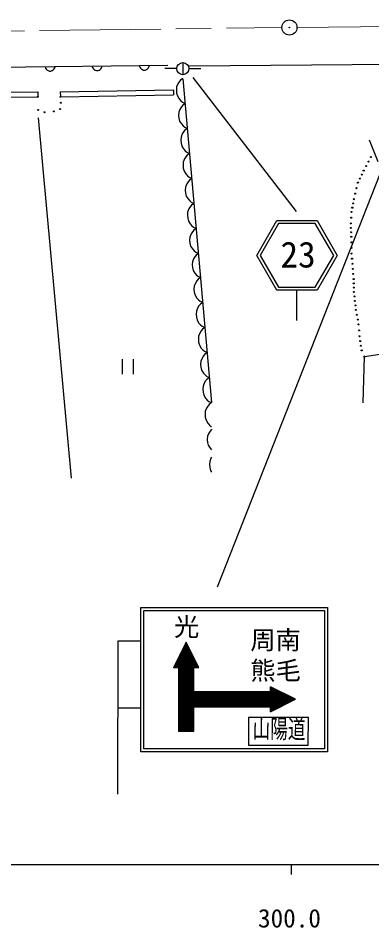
# Model space of a CAD drawing. Units: millimetres, scale not verified. Extents: x 40000 to 680000, y 20000 to 380000.
# Drawn here: x 340968 to 376001, y 198715 to 288794 of the extents above; entities that cross this region are included whole.
import ezdxf
from ezdxf.enums import TextEntityAlignment as Align

# ---------------------------------------------------------------- set-up
doc = ezdxf.new("R2010")
doc.units = ezdxf.units.MM
doc.header["$LTSCALE"] = 1000
doc.linetypes.add('CHAIN', pattern=[18.5, 12, -1.5, 3.5, -1.5])
for name, color, linetype, lineweight in [('M-BGD', 7, 'Continuous', 25), ('M-BMK', 2, 'CHAIN', 13), ('M-STR-STRC', 7, 'Continuous', 25), ('M-TTL-BAND', 7, 'Continuous', 25)]:
    doc.layers.add(name, color=color, linetype=linetype, lineweight=lineweight)
doc.layers.add('M-BMK-SRVR', color=3, linetype='Continuous')
doc.styles.add('ＭＳ ゴシック', font='')
doc.styles.get('ＭＳ ゴシック').set_extended_font_data('MS Gothic')

# ---------------------------------------------------------------- blocks, each defined once
blk = doc.blocks.new('BUHIN95')
at = {"color": 3, "linetype": 'Continuous', "lineweight": 25}
for radius in [746, 22.5]:
    blk.add_circle((0, 0), radius, dxfattribs=at)
blk = doc.blocks.new('BUHIN68')
at = {"color": 7, "linetype": 'Continuous', "lineweight": 25}
blk.add_circle((0, 0), 49.8, dxfattribs=at)
blk = doc.blocks.new('BUHIN69')
at = {"color": 7, "linetype": 'Continuous', "lineweight": 25}
blk.add_circle((0, 0), 49.8, dxfattribs=at)
blk = doc.blocks.new('BUHIN70')
at = {"color": 7, "linetype": 'Continuous', "lineweight": 25}
blk.add_circle((0, 0), 49.8, dxfattribs=at)
blk = doc.blocks.new('BUHIN71')
at = {"color": 7, "linetype": 'Continuous', "lineweight": 25}
blk.add_circle((0, 0), 49.8, dxfattribs=at)
blk = doc.blocks.new('BUHIN72')
at = {"color": 7, "linetype": 'Continuous', "lineweight": 25}
blk.add_circle((0, 0), 49.8, dxfattribs=at)
blk = doc.blocks.new('BUHIN73')
at = {"color": 7, "linetype": 'Continuous', "lineweight": 25}
blk.add_circle((0, 0), 49.8, dxfattribs=at)
blk = doc.blocks.new('BUHIN74')
at = {"color": 7, "linetype": 'Continuous', "lineweight": 25}
blk.add_circle((0, 0), 49.8, dxfattribs=at)
blk = doc.blocks.new('BUHIN75')
at = {"color": 7, "linetype": 'Continuous', "lineweight": 25}
blk.add_circle((0, 0), 49.8, dxfattribs=at)
blk = doc.blocks.new('BUHIN76')
at = {"color": 7, "linetype": 'Continuous', "lineweight": 25}
blk.add_circle((0, 0), 49.8, dxfattribs=at)
blk = doc.blocks.new('BUHIN77')
at = {"color": 7, "linetype": 'Continuous', "lineweight": 25}
blk.add_circle((0, 0), 49.8, dxfattribs=at)
blk = doc.blocks.new('BUHIN78')
at = {"color": 7, "linetype": 'Continuous', "lineweight": 25}
blk.add_circle((0, 0), 49.8, dxfattribs=at)
blk = doc.blocks.new('BUHIN79')
at = {"color": 7, "linetype": 'Continuous', "lineweight": 25}
blk.add_circle((0, 0), 49.8, dxfattribs=at)
blk = doc.blocks.new('BUHIN80')
at = {"color": 7, "linetype": 'Continuous', "lineweight": 25}
blk.add_circle((0, 0), 49.8, dxfattribs=at)
blk = doc.blocks.new('BUHIN81')
at = {"color": 7, "linetype": 'Continuous', "lineweight": 25}
blk.add_circle((0, 0), 49.8, dxfattribs=at)

msp = doc.modelspace()

# ---------------------------------------------------------------- linework, layer by layer
at = {"layer": 'M-BGD'}
for p, q in [((355800, 284104), (309139, 283606)), ((343637, 283974), (343678, 283855)), ((343678, 283855), (343739, 283757)), ((343739, 283757), (343840, 283658)), ((344437, 283665), (344535, 283765)), ((344535, 283765), (344594, 283865)), ((344594, 283865), (344632, 283985)), ((348303, 284024), (348344, 283905)), ((348344, 283905), (348405, 283806)), ((348405, 283806), (348506, 283708)), ((349103, 283714), (349201, 283815)), ((349201, 283815), (349260, 283915)), ((349260, 283915), (349298, 284035)), ((352969, 284074), (353010, 283955)), ((353010, 283955), (353071, 283856)), ((353071, 283856), (353172, 283758)), ((353172, 283758), (353272, 283699)), ((353670, 283703), (353769, 283764)), ((353769, 283764), (353867, 283865)), ((353867, 283865), (353926, 283965)), ((353926, 283965), (353965, 284085)), ((356679, 283797), (355485, 283797)), ((357276, 284394), (357276, 283200)), ((357873, 283797), (359068, 283797)), ((357936, 284065), (379561, 284247)), ((343840, 283658), (343940, 283600)), ((343940, 283600), (344060, 283561)), ((344060, 283561), (344219, 283563)), ((344219, 283563), (344338, 283604)), ((344338, 283604), (344437, 283665)), ((348506, 283708), (348606, 283649)), ((348606, 283649), (348726, 283611)), ((348726, 283611), (348885, 283612)), ((348885, 283612), (349004, 283654)), ((349004, 283654), (349103, 283714)), ((353272, 283699), (353392, 283661)), ((353392, 283661), (353551, 283662)), ((353551, 283662), (353670, 283703)), ((356662, 281982), (356638, 281681)), ((356784, 282293), (356662, 281982)), ((356915, 282504), (356784, 282293)), ((357051, 282666), (356915, 282504)), ((357285, 282837), (357051, 282666)), ((357289, 282797), (360125, 250720)), ((328673, 281315), (342903, 281514)), ((342903, 281514), (342910, 281016)), ((345143, 281514), (356352, 281711)), ((345143, 281514), (345152, 281017)), ((345152, 281017), (356360, 281214)), ((356352, 281711), (356360, 281214)), ((356638, 281681), (356665, 281383)), ((356665, 281383), (356741, 281090)), ((356741, 281090), (356916, 280806)), ((328680, 280818), (342910, 281016)), ((356916, 280806), (357082, 280621)), ((357082, 280621), (357244, 280485)), ((357270, 280188), (357134, 280026)), ((357244, 280485), (357505, 280359)), ((357505, 280359), (357270, 280188)), ((356881, 279504), (356857, 279203)), ((357003, 279815), (356881, 279504)), ((357134, 280026), (357003, 279815)), ((342943, 278931), (346221, 243236)), ((356857, 279203), (356884, 278905)), ((356884, 278905), (356960, 278612)), ((356960, 278612), (357135, 278328)), ((357135, 278328), (357301, 278143)), ((357353, 277548), (357222, 277337)), ((357301, 278143), (357463, 278007)), ((357489, 277710), (357353, 277548)), ((357463, 278007), (357724, 277880)), ((357724, 277880), (357489, 277710)), ((357100, 277026), (357077, 276724)), ((357077, 276724), (357103, 276427)), ((357222, 277337), (357100, 277026)), ((376619, 274568), (375765, 276716)), ((357103, 276427), (357179, 276134)), ((357179, 276134), (357354, 275850)), ((357354, 275850), (357520, 275665)), ((357520, 275665), (357682, 275529)), ((357441, 274858), (357319, 274548)), ((357573, 275070), (357441, 274858)), ((357708, 275232), (357573, 275070)), ((357682, 275529), (357943, 275402)), ((357943, 275402), (357708, 275232)), ((357319, 274548), (357296, 274246)), ((357296, 274246), (357322, 273949)), ((357322, 273949), (357398, 273656)), ((357398, 273656), (357573, 273372)), ((357573, 273372), (357739, 273186)), ((357739, 273186), (357901, 273051)), ((357901, 273051), (358162, 272924)), ((357538, 272070), (357515, 271768)), ((357661, 272380), (357538, 272070)), ((357792, 272592), (357661, 272380)), ((357927, 272754), (357792, 272592)), ((358162, 272924), (357927, 272754)), ((357515, 271768), (357541, 271471)), ((357541, 271471), (357617, 271178)), ((357617, 271178), (357792, 270893)), ((357792, 270893), (357958, 270708)), ((357958, 270708), (358120, 270573)), ((358146, 270275), (358011, 270114)), ((358120, 270573), (358381, 270446)), ((358381, 270446), (358146, 270275)), ((357757, 269592), (357734, 269290)), ((357880, 269902), (357757, 269592)), ((358011, 270114), (357880, 269902)), ((357734, 269290), (357760, 268993)), ((357760, 268993), (357836, 268700)), ((357836, 268700), (358011, 268415)), ((358011, 268415), (358177, 268230)), ((358230, 267635), (358099, 267424)), ((358177, 268230), (358339, 268095)), ((358366, 267797), (358230, 267635)), ((358339, 268095), (358600, 267968)), ((358600, 267968), (358366, 267797)), ((357976, 267113), (357953, 266812)), ((357953, 266812), (357979, 266514)), ((358099, 267424), (357976, 267113)), ((357979, 266514), (358055, 266221)), ((358055, 266221), (358230, 265937)), ((358230, 265937), (358397, 265752)), ((358397, 265752), (358558, 265617)), ((358338, 264968), (358221, 264669)), ((358464, 265171), (358338, 264968)), ((358594, 265326), (358464, 265171)), ((358558, 265617), (358819, 265490)), ((358819, 265490), (358594, 265326)), ((358221, 264669), (358198, 264380)), ((358198, 264380), (358223, 264094)), ((358223, 264094), (358296, 263813)), ((358296, 263813), (358464, 263540)), ((358464, 263540), (358624, 263362)), ((358624, 263362), (358779, 263232)), ((358779, 263232), (359030, 263111)), ((359030, 263111), (358795, 262940)), ((358406, 262256), (358383, 261955)), ((358528, 262567), (358406, 262256)), ((358659, 262778), (358528, 262567)), ((358795, 262940), (358659, 262778)), ((358383, 261955), (358409, 261657)), ((358409, 261657), (358485, 261364)), ((358485, 261364), (358660, 261080)), ((358660, 261080), (358826, 260895)), ((358826, 260895), (358988, 260759)), ((359014, 260462), (358879, 260300)), ((358988, 260759), (359249, 260633)), ((359249, 260633), (359014, 260462)), ((358625, 259778), (358602, 259476)), ((358602, 259476), (358628, 259179)), ((358747, 260089), (358625, 259778)), ((358879, 260300), (358747, 260089)), ((358628, 259179), (358704, 258886)), ((358704, 258886), (358879, 258602)), ((358879, 258602), (359045, 258417)), ((359098, 257822), (358967, 257611)), ((359045, 258417), (359207, 258281)), ((359233, 257984), (359098, 257822)), ((359207, 258281), (359468, 258154)), ((359468, 258154), (359233, 257984)), ((358844, 257300), (358821, 256998)), ((358821, 256998), (358847, 256701)), ((358967, 257611), (358844, 257300)), ((358847, 256701), (358923, 256408)), ((358923, 256408), (359098, 256124)), ((359098, 256124), (359264, 255939)), ((359264, 255939), (359426, 255803)), ((375267, 255275), (380017, 256049)), ((351253, 255024), (351253, 253531)), ((352387, 253531), (352387, 255024)), ((359186, 255132), (359063, 254822)), ((359317, 255344), (359186, 255132)), ((359452, 255506), (359317, 255344)), ((359426, 255803), (359687, 255676)), ((359687, 255676), (359452, 255506)), ((375155, 250716), (375267, 255275)), ((359063, 254822), (359040, 254520)), ((359040, 254520), (359066, 254223)), ((359066, 254223), (359142, 253930)), ((359142, 253930), (359317, 253646)), ((359317, 253646), (359483, 253460)), ((359483, 253460), (359645, 253325)), ((359645, 253325), (359906, 253198)), ((359906, 253198), (359672, 253028)), ((359283, 252344), (359259, 252042)), ((359405, 252654), (359283, 252344)), ((359536, 252866), (359405, 252654)), ((359672, 253028), (359536, 252866)), ((359259, 252042), (359286, 251745)), ((359286, 251745), (359361, 251452)), ((359361, 251452), (359536, 251167)), ((359536, 251167), (359703, 250982)), ((359703, 250982), (359864, 250847)), ((359891, 250549), (359755, 250388)), ((359864, 250847), (360125, 250720)), ((360125, 250720), (359891, 250549)), ((359502, 249866), (359478, 249564)), ((359478, 249564), (359505, 249267)), ((359624, 250176), (359502, 249866)), ((359755, 250388), (359624, 250176)), ((359505, 249267), (359581, 248974)), ((359581, 248974), (359755, 248689)), ((359755, 248689), (359922, 248504)), ((359974, 247909), (359843, 247698)), ((359922, 248504), (360084, 248369)), ((360110, 248071), (359974, 247909)), ((360084, 248369), (360124, 248349)), ((360124, 248082), (360110, 248071)), ((359721, 247387), (359698, 247086)), ((359698, 247086), (359724, 246788)), ((359843, 247698), (359721, 247387)), ((359724, 246788), (359800, 246495)), ((359800, 246495), (359975, 246211)), ((359975, 246211), (360123, 246046)), ((360062, 245220), (359940, 244909)), ((360123, 245317), (360062, 245220)), ((359940, 244909), (359917, 244608)), ((359917, 244608), (359943, 244310)), ((359943, 244310), (360019, 244017)), ((360019, 244017), (360122, 243849))]:
    msp.add_line(p, q, dxfattribs=at)
for centre, radius in [((357276, 283797), 597), ((342910, 281016), 49.8), ((345152, 281017), 49.8), ((345202, 280414), 49.8), ((342944, 279712), 49.8), ((343567, 279479), 49.8), ((344502, 279557), 49.8), ((345125, 279791), 49.8)]:
    msp.add_circle(centre, radius, dxfattribs=at)
at = {"layer": 'M-BMK'}
for p, q in [((269096, 286642), (367089, 287861)), ((368589, 287878), (379447, 287986))]:
    msp.add_line(p, q, dxfattribs=at)
at = {"layer": 'M-STR-STRC'}
for p, q in [((358264, 282918), (368505, 269635)), ((380725, 283371), (360674, 232439)), ((364604, 265302), (366594, 268751)), ((366766, 268452), (364948, 265302)), ((366594, 268751), (370576, 268752)), ((370404, 268453), (366766, 268452)), ((372223, 265304), (370404, 268453)), ((370576, 268752), (372568, 265304)), ((366595, 261854), (364604, 265302)), ((364948, 265302), (366768, 262152)), ((370405, 262153), (372223, 265304)), ((372568, 265304), (370578, 261855)), ((366768, 262152), (370405, 262153)), ((370578, 261855), (366595, 261854)), ((368587, 258867), (368586, 261854)), ((353107, 230422), (371624, 230426)), ((353110, 216148), (353107, 230422)), ((353406, 230123), (371325, 230127)), ((353409, 216447), (353406, 230123)), ((371325, 230127), (371328, 216451)), ((371624, 230426), (371627, 216152)), ((350826, 227103), (350819, 211947)), ((353108, 227103), (350826, 227103)), ((357607, 226989), (356363, 224500)), ((357290, 218195), (357288, 226352)), ((357420, 218195), (357418, 226611)), ((357549, 218195), (357547, 226870)), ((358852, 224500), (357607, 226989)), ((357679, 218195), (357676, 226850)), ((357808, 218195), (357806, 226591)), ((357937, 218195), (357935, 226332)), ((356771, 224500), (356771, 225316)), ((356902, 218195), (356900, 225575)), ((357031, 218195), (357030, 225834)), ((357161, 218195), (357159, 226093)), ((358067, 218195), (358065, 226073)), ((358196, 218195), (358194, 225814)), ((358326, 218195), (358324, 225556)), ((358454, 224500), (358453, 225297)), ((356363, 224500), (356861, 224500)), ((356383, 224500), (356383, 224540)), ((356512, 224500), (356512, 224799)), ((356642, 224500), (356642, 225058)), ((356861, 224500), (356862, 218942)), ((358355, 218195), (358354, 224500)), ((358354, 224500), (358852, 224500)), ((358583, 224500), (358583, 225038)), ((358712, 224500), (358712, 224779)), ((368437, 221349), (365948, 222593)), ((365948, 222593), (365948, 222095)), ((365958, 220109), (365958, 222588)), ((366088, 220174), (366087, 222523)), ((365948, 222095), (358355, 222093)), ((358355, 220602), (358355, 222094)), ((358484, 220602), (358484, 222094)), ((358614, 220602), (358613, 222094)), ((358743, 220602), (358743, 222094)), ((358873, 220602), (358872, 222094)), ((359002, 220602), (359002, 222094)), ((359131, 220602), (359131, 222094)), ((359261, 220602), (359261, 222094)), ((359390, 220602), (359390, 222094)), ((359520, 220602), (359519, 222094)), ((359649, 220602), (359649, 222094)), ((359779, 220602), (359778, 222094)), ((359908, 220602), (359908, 222093)), ((360037, 220602), (360037, 222093)), ((360167, 220601), (360166, 222093)), ((360296, 220601), (360296, 222093)), ((360426, 220601), (360425, 222093)), ((360555, 220601), (360555, 222093)), ((360684, 220601), (360684, 222093)), ((360814, 220601), (360814, 222093)), ((360943, 220601), (360943, 222093)), ((361073, 220601), (361072, 222093)), ((361202, 220601), (361202, 222093)), ((361332, 220601), (361331, 222093)), ((361461, 220601), (361461, 222093)), ((361590, 220601), (361590, 222093)), ((361720, 220601), (361720, 222093)), ((361817, 220601), (361816, 222094)), ((361946, 220601), (361946, 222094)), ((362076, 220601), (362075, 222094)), ((362205, 220601), (362205, 222094)), ((362334, 220601), (362334, 222094)), ((362464, 220601), (362463, 222094)), ((362593, 220601), (362593, 222094)), ((362723, 220601), (362722, 222094)), ((362852, 220601), (362852, 222094)), ((362981, 220601), (362981, 222094)), ((363111, 220601), (363111, 222094)), ((363240, 220601), (363240, 222094)), ((363370, 220601), (363369, 222094)), ((363499, 220601), (363499, 222094)), ((363629, 220601), (363628, 222095)), ((363758, 220601), (363758, 222095)), ((363887, 220601), (363887, 222095)), ((364017, 220601), (364017, 222095)), ((364146, 220601), (364146, 222095)), ((364276, 220601), (364275, 222095)), ((364405, 220601), (364405, 222095)), ((364535, 220601), (364534, 222095)), ((364664, 220601), (364664, 222095)), ((364793, 220601), (364793, 222095)), ((364923, 220602), (364922, 222095)), ((365052, 220602), (365052, 222095)), ((365182, 220601), (365181, 222095)), ((365311, 220602), (365311, 222095)), ((365440, 220602), (365440, 222095)), ((365570, 220602), (365570, 222095)), ((365699, 220602), (365699, 222095)), ((365829, 220602), (365828, 222095)), ((366217, 220238), (366217, 222459)), ((366347, 220303), (366346, 222394)), ((366476, 220368), (366475, 222329)), ((366605, 220433), (366605, 222264)), ((366735, 220497), (366734, 222200)), ((366864, 220562), (366864, 222135)), ((366994, 220627), (366993, 222070)), ((367123, 220692), (367123, 222006)), ((367252, 220756), (367252, 221941)), ((367382, 220821), (367381, 221876)), ((367511, 220886), (367511, 221812)), ((367641, 220951), (367640, 221747)), ((367770, 221015), (367770, 221682)), ((367899, 221080), (367899, 221618)), ((365948, 220104), (368437, 221349)), ((368029, 221145), (368029, 221553)), ((368158, 221209), (368158, 221488)), ((368288, 221274), (368288, 221424)), ((368417, 221339), (368417, 221359)), ((353109, 220466), (350823, 220466)), ((358355, 220600), (365948, 220602)), ((365948, 220602), (365948, 220104)), ((356862, 218942), (356862, 218195)), ((363801, 219530), (363800, 216812)), ((369713, 219528), (363801, 219530)), ((369712, 216810), (369713, 219528)), ((356862, 218195), (358355, 218195)), ((371328, 216451), (353409, 216447)), ((363800, 216812), (369712, 216810)), ((371627, 216152), (353110, 216148))]:
    msp.add_line(p, q, dxfattribs=at)
at = {"layer": 'M-TTL-BAND'}
for p, q in [((40000, 205000), (579000, 205000)), ((368000, 205000), (368000, 204000))]:
    msp.add_line(p, q, dxfattribs=at)

# ---------------------------------------------------------------- block references
at = {"layer": 'M-BGD', "rotation": 15.973}
for name, p in [('BUHIN81', (375916, 275032)), ('BUHIN81', (375435, 274149)), ('BUHIN81', (375675, 274591)), ('BUHIN80', (374815, 272907)), ('BUHIN80', (375005, 273307)), ('BUHIN80', (375195, 273708)), ('BUHIN79', (374625, 272506)), ('BUHIN79', (374354, 271417)), ('BUHIN79', (374490, 271961)), ('BUHIN78', (374145, 270451)), ('BUHIN78', (374219, 270872)), ('BUHIN77', (373998, 269610)), ('BUHIN78', (374072, 270031)), ('BUHIN76', (373915, 268468)), ('BUHIN77', (373957, 269039)), ('BUHIN76', (373934, 268030)), ('BUHIN76', (373953, 267592)), ('BUHIN75', (373972, 267153)), ('BUHIN75', (373981, 266597)), ('BUHIN75', (373990, 266040)), ('BUHIN74', (373998, 265483)), ('BUHIN74', (374039, 264978)), ('BUHIN74', (374081, 264474)), ('BUHIN74', (374122, 263969)), ('BUHIN74', (374163, 263464)), ('BUHIN73', (374204, 262959)), ('BUHIN73', (374211, 262535)), ('BUHIN73', (374218, 262111)), ('BUHIN72', (374225, 261687)), ('BUHIN72', (374276, 261242)), ('BUHIN72', (374327, 260798)), ('BUHIN72', (374378, 260353)), ('BUHIN71', (374429, 259908)), ('BUHIN71', (374518, 259428)), ('BUHIN71', (374607, 258947)), ('BUHIN70', (374695, 258467)), ('BUHIN70', (374738, 257880)), ('BUHIN69', (374781, 257293)), ('BUHIN69', (374853, 256825)), ('BUHIN69', (374924, 256357)), ('BUHIN68', (374996, 255890)), ('BUHIN68', (375267, 255275))]:
    msp.add_blockref(name, p, dxfattribs=at)
at = {"layer": 'M-BMK-SRVR', "rotation": 15.973}
msp.add_blockref('BUHIN95', (367839, 287871), dxfattribs=at)

# ---------------------------------------------------------------- texts
at = {"layer": 'M-STR-STRC', "style": 'ＭＳ ゴシック'}
for s, height, p in [('23', 2566, (366949, 263335)), ('光', 1833, (356412, 227057)), ('周南', 1833, (363968, 225750)), ('熊毛', 1833, (363966, 222732))]:
    msp.add_text(s, height=height, rotation=359.973, dxfattribs=at).set_placement(p, align=Align.BOTTOM_LEFT)
at = {"layer": 'M-STR-STRC', "style": 'ＭＳ ゴシック', "width": 0.7}
msp.add_text('山陽道', height=1833, rotation=359.273, dxfattribs=at).set_placement((364173, 216979), align=Align.BOTTOM_LEFT)
at = {"layer": 'M-TTL-BAND', "style": 'ＭＳ ゴシック'}
msp.add_text('300.0', height=1833, dxfattribs=at).set_placement((367844, 198195), align=Align.BOTTOM_CENTER)

doc.saveas('drawing.dxf')
